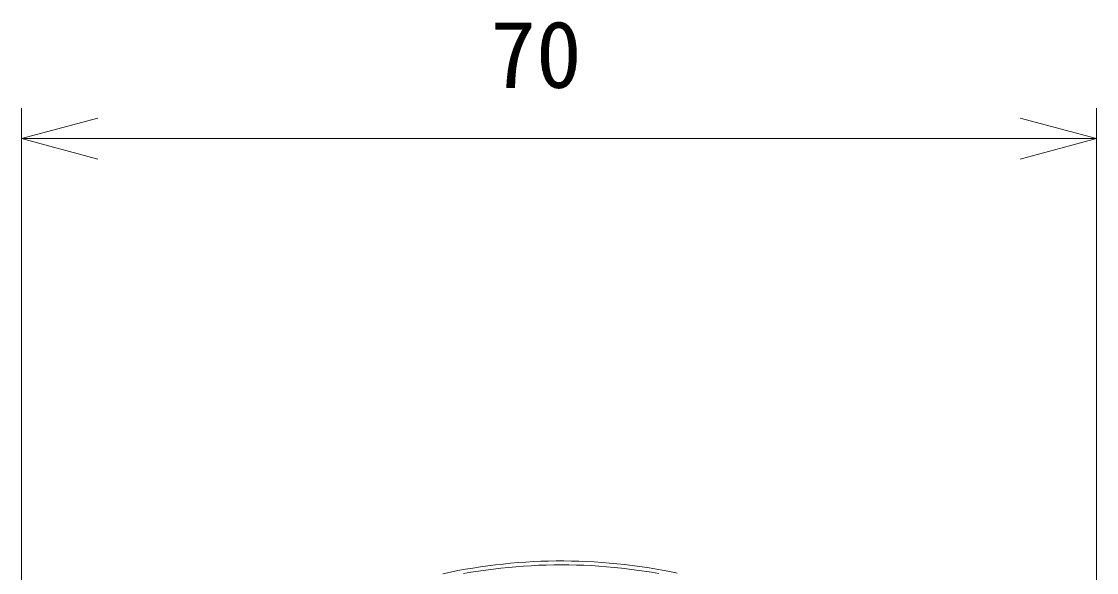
# Model space of a CAD drawing. Units: millimetres on the paper. Extents: x -139 to 141, y -98 to 91.
# Drawn here: x -106.56 to -71.35, y 18.37 to 36.41 of the extents above; entities that cross this region are included whole.
import ezdxf
from ezdxf.enums import TextEntityAlignment as Align

# ---------------------------------------------------------------- set-up
doc = ezdxf.new("R2010")
doc.units = ezdxf.units.MM
for name, color, linetype, lineweight in [('0-0_0', 7, 'Continuous', 18), ('0-1_寸法線', 7, 'Continuous', 18), ('0-E_レイヤー 1', 7, 'Continuous', 18)]:
    doc.layers.add(name, color=color, linetype=linetype, lineweight=lineweight)
doc.styles.add('ＭＳ ゴシック', font='')
doc.styles.get('ＭＳ ゴシック').set_extended_font_data('MS Gothic')

msp = doc.modelspace()

# ---------------------------------------------------------------- linework, layer by layer
at = {"layer": '0-0_0'}
for p, q in [((-106.555, 32.574), (-104.055, 33.244)), ((-73.848, 33.244), (-71.348, 32.574)), ((-106.555, 32.574), (-104.055, 32.574)), ((-104.055, 31.904), (-106.555, 32.574)), ((-71.348, 32.574), (-73.848, 32.574)), ((-71.348, 32.574), (-73.848, 31.904))]:
    msp.add_line(p, q, dxfattribs=at)
at = {"layer": '0-1_寸法線'}
for p, q in [((-106.555, 5.339), (-106.555, 33.574)), ((-71.348, 5.339), (-71.348, 33.574)), ((-104.055, 32.574), (-73.848, 32.574))]:
    msp.add_line(p, q, dxfattribs=at)
at = {"layer": '0-E_レイヤー 1'}
for p, q in [((-90.536, 18.671), (-90.784, 18.646)), ((-90.288, 18.692), (-90.536, 18.671)), ((-90.039, 18.709), (-90.288, 18.692)), ((-89.791, 18.724), (-90.039, 18.709)), ((-89.542, 18.734), (-89.791, 18.724)), ((-89.293, 18.742), (-89.542, 18.734)), ((-89.044, 18.746), (-89.293, 18.742)), ((-88.795, 18.746), (-89.044, 18.746)), ((-88.546, 18.744), (-88.795, 18.746)), ((-88.297, 18.737), (-88.546, 18.744)), ((-88.048, 18.728), (-88.297, 18.737)), ((-87.799, 18.715), (-88.048, 18.728)), ((-87.551, 18.698), (-87.799, 18.715)), ((-87.302, 18.678), (-87.551, 18.698)), ((-87.054, 18.655), (-87.302, 18.678)), ((-92.51, 18.381), (-92.754, 18.329)), ((-92.264, 18.429), (-92.51, 18.381)), ((-92.019, 18.474), (-92.264, 18.429)), ((-91.834, 18.375), (-92.079, 18.333)), ((-91.773, 18.515), (-92.019, 18.474)), ((-91.589, 18.414), (-91.834, 18.375)), ((-91.526, 18.553), (-91.773, 18.515)), ((-91.344, 18.449), (-91.589, 18.414)), ((-91.279, 18.587), (-91.526, 18.553)), ((-91.098, 18.482), (-91.344, 18.449)), ((-91.032, 18.619), (-91.279, 18.587)), ((-90.853, 18.51), (-91.098, 18.482)), ((-90.784, 18.646), (-91.032, 18.619)), ((-90.606, 18.536), (-90.853, 18.51)), ((-90.36, 18.558), (-90.606, 18.536)), ((-90.113, 18.576), (-90.36, 18.558)), ((-89.866, 18.591), (-90.113, 18.576)), ((-89.619, 18.603), (-89.866, 18.591)), ((-89.372, 18.612), (-89.619, 18.603)), ((-89.125, 18.617), (-89.372, 18.612)), ((-88.878, 18.618), (-89.125, 18.617)), ((-88.63, 18.617), (-88.878, 18.618)), ((-88.383, 18.612), (-88.63, 18.617)), ((-88.136, 18.603), (-88.383, 18.612)), ((-87.889, 18.592), (-88.136, 18.603)), ((-87.642, 18.576), (-87.889, 18.592)), ((-87.395, 18.558), (-87.642, 18.576)), ((-87.149, 18.536), (-87.395, 18.558)), ((-86.903, 18.51), (-87.149, 18.536)), ((-86.806, 18.628), (-87.054, 18.655)), ((-86.657, 18.482), (-86.903, 18.51)), ((-86.558, 18.598), (-86.806, 18.628)), ((-86.411, 18.45), (-86.657, 18.482)), ((-86.311, 18.565), (-86.558, 18.598)), ((-86.166, 18.414), (-86.411, 18.45)), ((-86.064, 18.528), (-86.311, 18.565)), ((-85.921, 18.375), (-86.166, 18.414)), ((-85.817, 18.488), (-86.064, 18.528)), ((-85.677, 18.333), (-85.921, 18.375)), ((-85.571, 18.444), (-85.817, 18.488)), ((-85.325, 18.397), (-85.571, 18.444)), ((-85.079, 18.346), (-85.325, 18.397))]:
    msp.add_line(p, q, dxfattribs=at)

# ---------------------------------------------------------------- texts
at = {"layer": '0-1_寸法線', "color": 4, "style": 'ＭＳ ゴシック'}
msp.add_text('70', height=2.199, dxfattribs=at).set_placement((-91.201, 33.574), align=Align.BOTTOM_LEFT)

doc.saveas('drawing.dxf')
